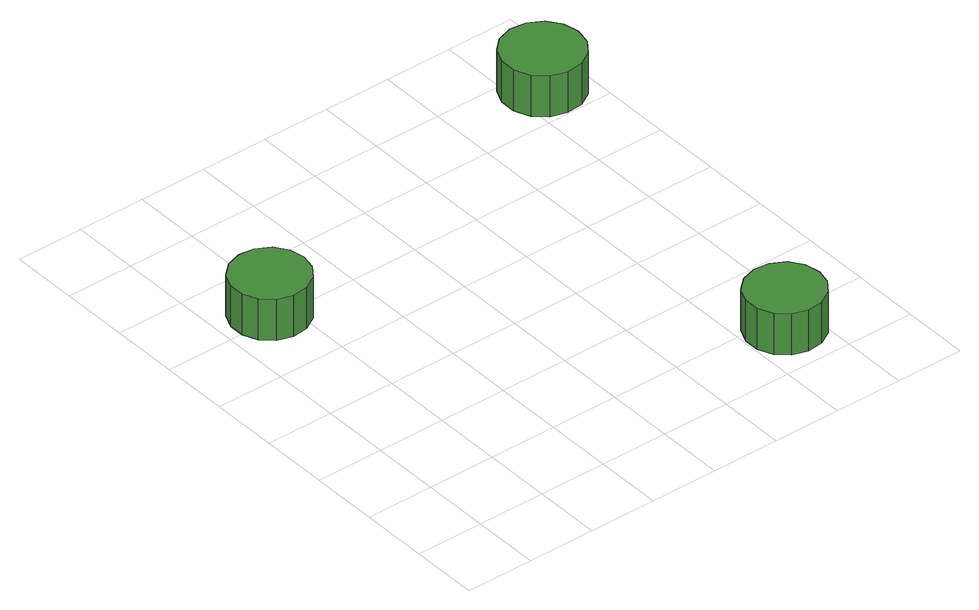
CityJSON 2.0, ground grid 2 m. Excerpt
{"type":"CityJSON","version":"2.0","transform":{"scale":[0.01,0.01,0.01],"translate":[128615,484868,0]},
"CityObjects":{
"tree1":{"type":"SolitaryVegetationObject","attributes":{"function":"something"},"geometry":[{"type":"MultiSurface","lod":"1","boundaries":[[[0,1,2,3,4,5,6,7,8,9,10,11,12,13,14]],[[15,16,17,18,19,20,21,22,23,24,25,26,27,28,29]],[[0,29,28,1]],[[1,28,27,2]],[[2,27,26,3]],[[3,26,25,4]],[[4,25,24,5]],[[5,24,23,6]],[[6,23,22,7]],[[7,22,21,8]],[[8,21,20,9]],[[9,20,19,10]],[[10,19,18,11]],[[11,18,17,12]],[[12,17,16,13]],[[13,16,15,14]],[[14,15,29,0]]]}]},
"tree2":{"type":"SolitaryVegetationObject","attributes":{"function":"something"},"geometry":[{"type":"MultiSurface","lod":"1","boundaries":[[[30,31,32,33,34,35,36,37,38,39,40,41,42,43,44]],[[45,46,47,48,49,50,51,52,53,54,55,56,57,58,59]],[[30,59,58,31]],[[31,58,57,32]],[[32,57,56,33]],[[33,56,55,34]],[[34,55,54,35]],[[35,54,53,36]],[[36,53,52,37]],[[37,52,51,38]],[[38,51,50,39]],[[39,50,49,40]],[[40,49,48,41]],[[41,48,47,42]],[[42,47,46,43]],[[43,46,45,44]],[[44,45,59,30]]]}]},
"tree3":{"type":"SolitaryVegetationObject","attributes":{"function":"something"},"geometry":[{"type":"MultiSurface","lod":"1","boundaries":[[[60,61,62,63,64,65,66,67,68,69,70,71,72,73,74]],[[75,76,77,78,79,80,81,82,83,84,85,86,87,88,89]],[[60,89,88,61]],[[61,88,87,62]],[[62,87,86,63]],[[63,86,85,64]],[[64,85,84,65]],[[65,84,83,66]],[[66,83,82,67]],[[67,82,81,68]],[[68,81,80,69]],[[69,80,79,70]],[[70,79,78,71]],[[71,78,77,72]],[[72,77,76,73]],[[73,76,75,74]],[[74,75,89,60]]]}]}
},
"vertices":[
[242,1003,188],[233,1048,188],[206,1086,188],[166,1109,188],[120,1114,188],[76,1100,188],[41,1069,188],[23,1026,188],[23,980,188],[41,938,188],[76,907,188],[120,893,188],[166,898,188],[206,921,188],[233,958,188],[233,958,59],[206,921,59],[166,898,59],[120,893,59],[76,907,59],[41,938,59],[23,980,59],[23,1026,59],[41,1069,59],[76,1100,59],[120,1114,59],[166,1109,59],[206,1086,59],[233,1048,59],[242,1003,59],
[1219,141,181],[1209,187,181],[1182,224,181],[1142,247,181],[1096,252,181],[1052,238,181],[1018,207,181],[999,164,181],[999,118,181],[1018,76,181],[1052,45,181],[1096,31,181],[1142,36,181],[1182,59,181],[1209,96,181],[1209,96,52],[1182,59,52],[1142,36,52],[1096,31,52],[1052,45,52],[1018,76,52],[999,118,52],[999,164,52],[1018,207,52],[1052,238,52],[1096,252,52],[1142,247,52],[1182,224,52],[1209,187,52],[1219,141,52],
[1394,1320,171],[1384,1367,171],[1355,1406,171],[1314,1430,171],[1265,1436,171],[1219,1421,171],[1183,1388,171],[1164,1344,171],[1164,1296,171],[1183,1251,171],[1219,1219,171],[1265,1204,171],[1314,1209,171],[1355,1233,171],[1384,1273,171],[1384,1273,42],[1355,1233,42],[1314,1209,42],[1265,1204,42],[1219,1219,42],[1183,1251,42],[1164,1296,42],[1164,1344,42],[1183,1388,42],[1219,1421,42],[1265,1436,42],[1314,1430,42],[1355,1406,42],[1384,1367,42],[1394,1320,42]
]}
